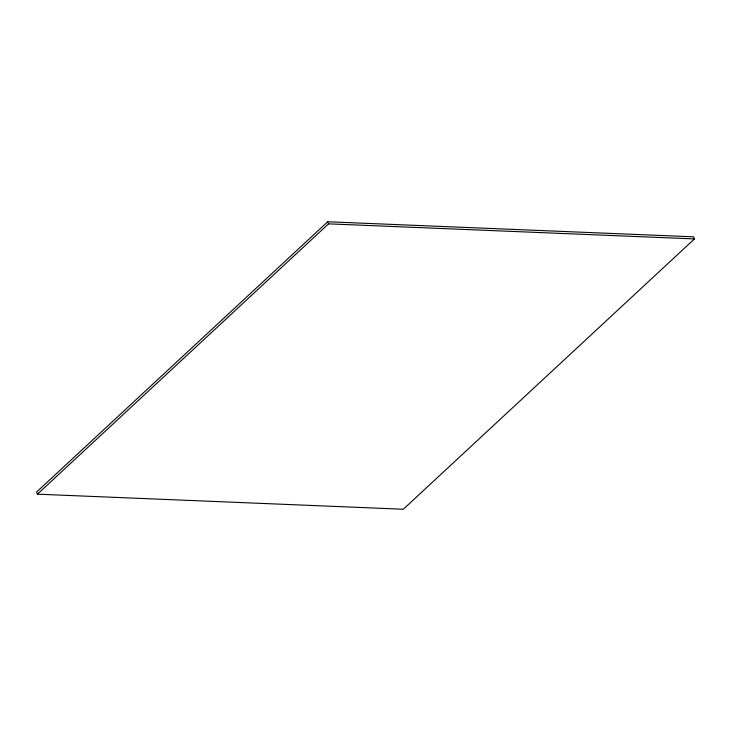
<?xml version="1.0" encoding="UTF-8"?>
<svg xmlns="http://www.w3.org/2000/svg" width="731" height="731" viewBox="0 0 731 731"><rect width="100%" height="100%" fill="white"/><g stroke="black" fill="none" stroke-linecap="round" stroke-linejoin="round"><path stroke-width="1.1" d="M327.671 221.758L36.55 492.073L37.427 494.174L403.329 509.242L694.45 238.927L693.573 236.826L327.671 221.758L328.539 223.85L694.45 238.927M37.427 494.174L328.539 223.85"/></g></svg>
